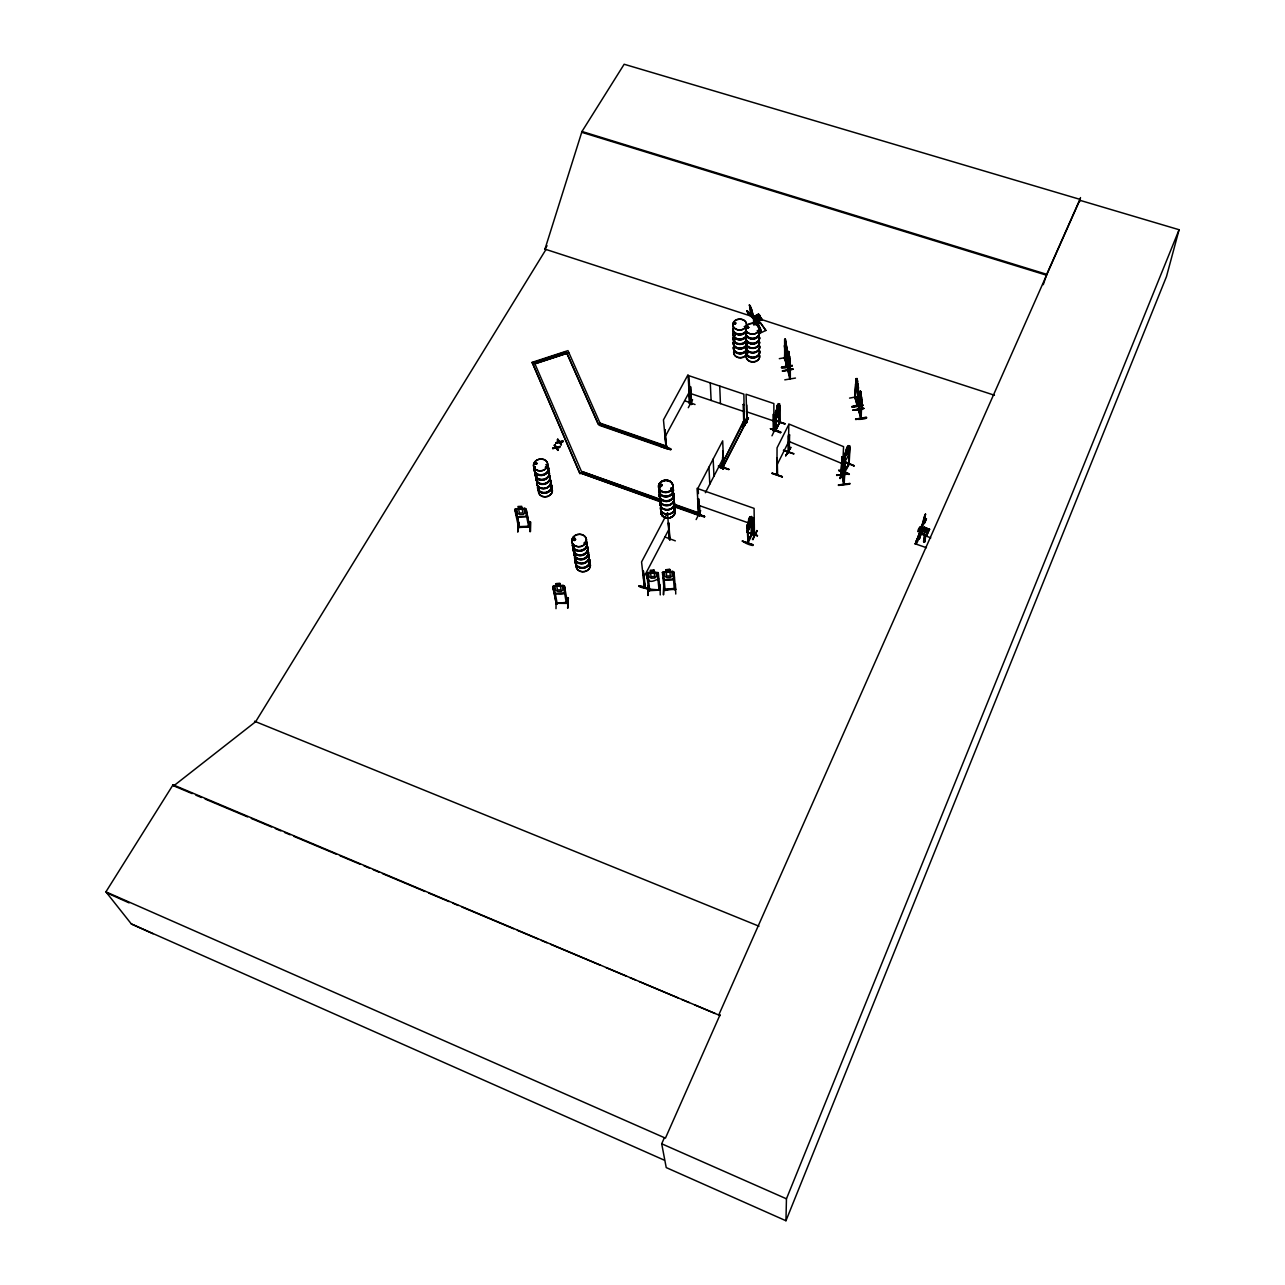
<?xml version="1.0" encoding="UTF-8"?>
<svg xmlns="http://www.w3.org/2000/svg" width="1285" height="1285" viewBox="0 0 1285 1285"><rect width="100%" height="100%" fill="white"/><g stroke="black" fill="none" stroke-linecap="round" stroke-linejoin="round"><path stroke-width="1.5" d="M775.819 412.63L775.738 430.78L779.963 421.882L775.321 430.587L775.562 412.051L776.943 408.55M773.923 430.78L773.859 403.554L746.087 394.222L746.938 422.669L746.778 405.064M775.995 427.295L771.98 435.808M776.815 417.063L776.943 406.397M777.072 406.253L777.891 404.582M777.425 475.209L777.216 457.878L777.441 475.273L776.895 474.502M566.299 602.938L563.617 587.277L564.693 587.229L563.617 587.277M567.568 602.36L556.293 603.324M568.307 598.007L567.649 608.158L568.339 598.039M567.745 608.094L567.841 598.023M751.339 308.914L749.251 304.818L753.717 319.098L749.203 314.616L753.99 318.985M778.084 414.477C775.867 402.976 778.308 405 778.164 403.586M779.096 423.199L779.593 405.096L779.963 422.492L779.079 422.99M779.304 358.676L789.809 356.764M563.039 585.398L554.028 585.687M565.352 591.293L564.42 593.204M780.686 432.435L770.406 428.724L780.461 432.9L780.686 432.081L770.422 428.676L780.686 432.097M792.186 365.39C784.846 370.369 772.237 366.996 792.202 365.823M782.517 371.253L793.15 369.036L782.404 370.771M556.003 608.672L556.084 598.569M560.405 585.414L562.348 586.056L563.007 589.703L561.368 591.341L557.77 591.502L555.554 590.024L554.863 586.378L556.662 585.639L556.148 583.615L560.035 583.438L560.276 585.591M566.299 602.585L557.256 602.986C557.963 605.106 555.361 600.93 556.276 603.886L552.919 586.458L554.092 585.864M560.035 583.551L556.148 583.727M782.34 476.719L771.948 473.105L782.356 476.655M785.296 339.272L784.685 359.125L784.621 339.272L786.854 347.705L785.408 340.107M784.782 379.846L795.463 378.063M785.135 345.215L784.525 358.965M785.392 341.457L785.392 339.079L785.376 341.296M556.276 603.838L553.144 587.743L554.204 587.695L557.208 603.741M554.204 587.695L553.144 588.096M757.234 330.663L758.15 330.422L757.411 331.177M757.813 330.807L757.861 331.273M774.678 420.468L784.894 423.632M785.81 455.822L790.773 447.565L785.745 455.452M786.838 347.641L786.677 366.691L784.974 357.648M787.191 348.894L786.613 348.171L787.046 366.627L784.91 357.648M788.347 361.374L787.898 371.317L787.85 352.829L788.637 353.584M788.669 353.76L788.669 351.383L789.199 361.246L788.54 354.515M788.572 452.77L788.428 435.583L788.637 452.786L788.396 450.939L789.488 451.999L788.267 451.951L789.215 452.24L789.6 434.94L788.508 434.844L789.6 434.94M788.123 357.182L789.183 362.98L788.685 352.411M789.873 358.29L788.54 351.415M744.352 326.663L745.509 326.792M746.713 327.643L747.485 326.759M747.115 327.595L747.163 327.097M748.416 327.595L748.015 326.824L748.818 327.402M748.288 327.852L747.854 328.028M789.665 377.356L789.922 378.93L789.761 358.29M790.259 360.442L790.339 378.834L789.584 378.095M793.134 369.277L782.485 371.076M530.48 521.903L530.352 531.54L530.512 521.935M734.233 323.049L734.137 322.84M734.859 323.708L735.502 322.808L734.458 323.033M783.464 450.376L793.809 453.637M525.34 510.306L526.384 510.257L525.34 510.306L528.777 527.075L529.677 527.027L526.384 510.257M526.416 516.538L517.614 516.827L515.895 514.883L517.614 516.939L526.416 516.538L527.171 514.369L526.304 516.474M528.649 526.432L529.661 525.967L528.777 526.545M530.352 531.54L529.805 521.63M530.03 521.919L529.725 531.572M733.992 323.177L735.341 323.997M518.498 526.464L519.606 527.043M525.951 509.069L524.714 508.25L514.739 509.535L515.928 508.748M516.168 511.061L515.14 510.771L516.168 511.061L519.606 527.476L516.168 510.723M518.465 522.385L517.743 532.102L518.465 522.128M518.369 508.635L516.763 509.358L517.566 513.149L519.783 514.691L523.284 514.53L524.826 512.827L524.055 509.037L522.031 508.442M519.574 527.428L518.578 526.4M664.104 1138.333L661.695 1143.779L666.224 1167.583L785.954 1220.75L786.452 1198.809L1179.084 229.726L1079.753 200.267L718.749 1015.005L720.13 1015.6L173.057 784.798L105.916 891.854L131.343 923.947L153.027 933.761M670.641 488.428L671.846 488.702L670.899 488.091M659.751 484.959L660.249 484.236L660.41 485.714M660.49 486.646A7.308 6.104 -4.9 0 1 661.871 485.521L661.293 484.172M919.177 538.56L922.244 527.059L921.233 530.785M920.992 533.982L919.225 538.688L921.634 529.227M747.179 310.858L747.838 314.006L749.476 314.504M838.719 470.455C856.613 478.92 848.582 471.37 838.687 470.551M838.43 484.943C862.894 481.634 841.755 485.007 838.462 485.023M844.55 470.021L839.747 478.084M843.667 484.124L841.771 474.342L843.008 457.139L842.077 456.753L840.904 473.94L841.113 472.992L842.237 473.458M928.316 530.962L928.011 531.781L928.3 530.882M840.936 473.33L842.093 473.972L841.177 473.635L842.077 456.753M843.554 459.018L843.008 458.231L842.269 476.028L843.699 457.235L844.406 460.303L843.827 457.219M844.1 463.098L843.892 467.001L843.345 464.126M843.056 462.6L843.795 468.672L844.149 460.126M849.16 463.548L843.811 472.045L844.438 470.583M844.422 462.648L844.743 453.894L849.77 445.702L848.582 464.865C851.088 460.673 843.426 475.787 844.406 471.193M844.213 482.807L844.213 484.268L845.289 454.392L844.084 483.353M843.827 484.3L844.165 462.423M845.498 452.256L846.59 448.256C850.349 441.076 843.731 454.167 845.402 456.384L848.55 451.067L848.293 445.574M846.542 450.441L846.847 448.144M849.562 398.109L860.259 396.117M847.827 446.489L846.815 448.851M844.229 484.124L842.607 475.129M836.68 475.482L847.843 473.94M848.582 464.865L849.144 445.879M850.076 447.084L849.096 464.078M853.095 410.252L863.841 408.646M842.028 474.502L842.301 475.418L842.494 474.342M842.703 475.241L843.763 483.658M856.228 378.834L854.67 397.418C856.131 394.527 857.529 408.678 857.513 404.454M855.007 398.189L855.938 378.706M855.376 398.125L855.81 379.846L856.774 380.697M857.705 381.372L856.918 378.513L856.677 380.874L856.228 380.167M856.934 378.673L856.806 380.858L855.794 378.609M584.161 543.137L584.803 542.254L585.061 543.234M857.432 381.276L856.886 380.264M856.918 378.513L858.396 387.251M855.601 419.103C865.913 420.548 874.185 414.862 855.617 419.199M854.766 396.599L857.223 405.964L856.918 404.566M857.223 405.964L858.364 387.171M858.428 387.62L857.561 405.803L854.718 396.792M845.578 462.471L854.075 465.604M859.055 397.097L859.52 391.202L858.573 410.718L858.235 409.947L858.332 409.112L860.805 418.557L861.994 399.876L861.207 396.23M858.765 409.064L858.942 410.654L859.183 402.044M859.665 398.993L859.793 392.407M859.585 396.824C862.444 416.774 861.03 383.107 860.308 393.531L859.842 392.792M860.548 391.17L861.641 398.205M573.56 539.09L574.122 539.604M574.941 539.09C576.049 537.05 574.475 541.901 573.19 539.041M575.294 538.817L574.829 539.652M861.239 396.262L861.062 393.949M860.709 418.524L862.026 399.94M862.299 401.097L861.689 400.358L861.175 418.492L858.814 409.224M862.926 405.466C843.683 409.497 853.079 404.229 862.926 405.482M545.547 466.84L545.836 466.969M546.366 467.579L546.173 466.728M545.418 467.371L546.205 466.969M536.263 464.03L535.797 462.712L536.616 462.841M536.873 463.917L536.728 462.969M535.202 463.644L535.154 464.303M924.686 523.124L926.469 518.642L921.104 529.115M771.932 473.426L782.34 477.008M758.857 318.391L758.841 316.801L760.254 315.965L760.302 317.732L759.114 314.504L757.668 315.146L758.857 318.391L760.816 317.491M920.799 532.408L921.249 528.697M921.554 528.81L920.719 534.415L916.35 544.197L926.437 547.699M929.585 529.018L926.79 535.636L921.313 533.741L924.124 527.139L929.537 529.452L924.124 527.139M922.742 531.396L923.835 527.91L925.505 528.488L924.413 531.974L922.742 531.396L922.919 529.934L924.606 530.512L923.915 542.061L924.943 541.692L925.682 535.797M923.915 542.061L924.895 534.191M924.943 541.692L925.216 534.897M928.236 529.436L927.16 532.922L928.236 529.436L926.565 528.858L925.666 530.882L925.489 532.343L927.77 533.13M926.565 528.858L926.389 530.32L928.669 531.107M926.79 535.636L921.361 533.323M649.841 589.413C633.65 581.575 633.826 588.835 658.836 589.799M660.586 446.329C670.497 446.489 678.095 453.38 660.586 446.329L670.738 449.75M747.067 525.34L747.693 531.829L751.115 524.842L751.548 516.506L751.436 534.721M747.725 531.685L751.532 521.919M779.626 409.529L775.979 419.022L775.562 417.753M695.94 513.534L704.678 516.57L694.221 512.635L704.646 516.554L694.012 513.422L704.437 517.02M920.895 529.677L915.225 544.005L920.895 529.677L915.466 544.021L916.864 539.154M742.377 541.21L752.978 544.631M1043.275 284.676L1046.713 274.315L1079.93 199.352L624.157 64.25L581.976 131.488L544.968 249.113L545.916 249.547M1079.753 200.267L1079.93 199.352M1079.705 201.488L1080.492 197.569M848.662 454.231C850.927 446.28 847.04 461.058 844.871 460.673M751.42 534.126L747.517 542.382L751.436 534.528M751.484 534.271L751.934 533.355M775.321 430.587L775.851 429.736M748.095 542.945L747.613 525.774L747.934 542.993L752.351 534.207L751.596 517.694L751.452 534.946M776.172 429.415L775.835 430.684L776.895 408.566M747.501 542.736L751.886 533.452M748.015 541.965L747.806 523.846L749.91 516.666L750.022 518.915L751.548 516.506L747.019 525.404L748.031 542.334M921.409 529.211L921.747 527.766M723.471 468.913L723.423 467.387L723.519 468.929M723.824 468.334L722.684 440.851L698.06 487.995L698.414 493.585M790.05 365.791L789.665 367.108L787.817 357.423M699.297 514.016L699.795 514.659M699.313 514.562C698.815 518.947 701.546 509.631 699.281 514.482M669.854 538.367L669.34 539.363L667.558 512.651L641.568 561.947L644.411 587.518M669.854 539.427L669.919 538.945M689.306 403.088L689.772 403.811L689.708 402.848M644.877 586.153L644.781 587.309M644.46 587.534L645.359 586.892L644.781 587.887L643.11 570.958L643.046 571.937M666.08 446.072L666.176 446.987L666.176 445.975M1179.084 229.726L1166.475 276.596L785.954 1220.75M919.514 528.376C920.221 528.794 926.051 519.333 925.232 514.257C922.951 519.927 923.738 519.525 925.682 514.225M747.131 525.453L749.91 519.558L749.99 523.348L748.625 526.143L748.545 522.352M920.044 527.075C917.779 529.083 916.703 533.628 920.815 529.998L923.706 518.995M925.457 514.161L921.329 528.36L919.819 528.472M861.046 417.063L860.629 418.396M856.966 405.08L857.689 405.064M844.743 470.936L848.614 463.949M844.373 471.756L844.084 472.864L844.502 471.74M788.347 371.14L788.09 370.321M784.428 358.37L787.062 366.498M723.005 468.864L723.808 468.109M918.887 530.207L920.51 529.886L921.136 528.055M746.858 327.145L747.356 328.301M748.753 327.546L747.372 328.173M735.582 323.547L735.373 323.772M661.887 484.895L660.426 485.585M660.426 485.312L659.88 485.104M857.497 394.222L855.553 384.408M757.042 324.848L754.279 319.885C757.845 322.326 763.9 336.606 754.536 319.194M754.809 319.082L758.214 326.39M585.301 542.591L584.273 543.234L584.98 542.688M861.641 405.723C859.761 410.798 858.701 390.094 859.151 400.053M573.961 538.174L573.945 539.555L574.973 538.543M536.873 463.612L535.411 464.287M919.193 530.32L918.229 531.861L919.835 527.123M720.066 1014.748L665.437 1138.141L105.916 891.854M924.606 530.512L925.505 528.488M921.313 533.741L924.06 527.557M838.896 470.149L849.096 474.31M793.793 453.99L783.561 450.232M788.428 452.224L788.797 423.986L843.57 446.666L842.173 475.98M698.831 515.044L697.032 488.364L754.086 508.378L754.423 535.267L753.315 534.881L753.717 533.901M753.508 534.946L753.283 518.192L754.263 518.53L754.215 535.235M752.416 539.266L757.331 530.737M752.93 539.748L756.817 530.512M757.411 535.845L746.842 532.183L757.443 535.476M751.805 534.48L752.335 533.532M748.545 519.702L750.022 516.698M748.753 520.152L749.621 517.678M747.613 525.774L747.581 526.721M751.966 517.823L751.195 518.514M753.476 534.994L753.283 518.192M779.079 403.972L779.449 423.311L779.658 403.779L775.514 412.116M778.228 405.948L779.096 403.859M776.831 409.224L778.116 406.638M776.815 413.224L778.1 410.638M775.899 418.846L779.192 412.501M657.663 579.937C661.775 575.889 651.8 584.065 648.748 580.402L647.222 578.395L648.829 580.21M784.862 424.018L774.646 420.243L784.926 423.857M779.561 421.641L779.593 422.54M775.803 429.206L779.561 422.267M777.007 464.945L788.54 441.928M773.345 431.214L773.393 414.059L773.715 431.68M788.733 424.628L777.056 447.822L776.895 475.113M718.492 465.925L729.029 469.33L718.46 465.957M743.308 421.592L720.259 467.692L722.25 468.399L745.669 423.167L743.678 421.962L720.259 467.692M743.18 404.534L744.111 404.855L743.18 404.534L743.726 421.721M746.697 417.753L742.457 426.395L747.211 418.267M742.955 426.652L747.211 418.235M696.133 519.574L700.678 510.675M673.292 579.326L674.4 577.383M675.332 540.856L664.923 537.001M698.542 515.446L697.659 498.596L698.622 498.933L699.57 515.767L698.735 515.076M699.409 515.751L698.622 498.933M723.375 468.977L722.732 451.196M669.87 539.041L669.919 539.347M669.806 539.989L668.441 522.754L669.34 539.138M748.432 417.978L744.111 426.379L748.4 418.01M644.395 586.972L645.295 586.329L644.893 587.775L643.11 570.958M669.967 539.925L668.81 522.883M673.549 506.483L698.028 515.157L698.895 512.924L674.4 504.266M722.25 468.399L745.653 422.637M698.028 515.157L698.928 513.438L674.448 504.78M705.337 492.717L723.359 458.006M643.383 578.073L669.003 529.195M695.04 404.518L684.969 400.824M666.192 446.682L664.763 429.656L666.08 447.646L663.462 419.874L688.021 374.754L689.402 396.68M690.398 387.074L689.627 386.48L690.543 386.785L691.314 404.47L691.699 403.715M666.224 447.501L665.116 429.784M689.354 403.699L688.696 385.516L689.868 398.655M689.804 403.731L689.049 385.645M664.763 429.656L664.714 430.555M599.372 425.303L600.223 423.167L599.372 425.303L666.224 448.497L667.076 446.313L600.223 423.167L598.28 424.355L566.685 352.813L598.216 423.825M666.224 448.497L667.076 446.313M664.907 437.157L689.129 392.391M660.361 501.809L581.173 473.265L582.105 471.595L659.333 498.933M557.931 450.376L556.79 447.565L559.858 446.554L556.437 447.003L554.622 444.658L555.795 447.501L552.662 448.529L556.132 448.063L557.931 450.376L556.084 447.71L552.662 448.529M556.437 447.003L556.855 447.919L559.521 447.582L559.858 446.554M559.28 442.586C551.265 444.241 560.726 439.92 561.063 444.883L559.939 442.088L562.991 441.076L559.585 441.526L557.77 439.197L557.465 440.177L557.77 439.197M559.939 442.088L562.653 442.104L562.991 441.076M920.863 534.367L919.626 538.752M552.614 448.176L555.795 447.501M555.762 442.699L558.863 441.671L555.811 443.052M554.317 445.654L554.622 444.658M561.063 444.883L561.368 443.887M839.683 478.405L844.582 469.667M840.229 478.598L844.647 470.005M675.589 589.542L674.496 588.514M854.011 465.989L844.149 461.299M848.807 463.194L848.823 464.126M848.116 447.855L849.176 445.766M845.289 454.392L844.839 455.147L845.642 454.537M785.713 455.725L790.757 447.212M788.331 451.308L789.311 451.26M753.99 317.074L544.968 249.113L547.057 245.724M757.443 535.716L746.842 532.183M648.299 585.382L647.977 595.485L648.411 585.43M663.767 584.771L663.478 594.891L663.783 584.755M744.4 326.422L745.445 326.31M728.82 469.667L718.54 466.134M761.298 331.771L759.949 330.47M920.831 533.885L930.774 537.901M723.375 467.467L723.31 468.639M854.059 465.845L845.61 462.118M674.127 573.303L673.067 573.704L674.127 573.303L675.492 589.494C667.027 589.028 662.964 592.224 665.068 588.996C664.441 591.357 673.292 587.068 674.4 589.06M658.771 589.237L660.137 590.088L658.225 572.596L646.644 573.11L648.764 590.698L660.008 590.104L658.803 589.751M529.645 526.978L518.498 527.476M518.465 527.107L529.645 526.561M519.445 526.834L518.578 526.882M778.116 405.915L778.806 405.241L778.1 412.34L776.14 414.621M756.528 315.387L758.584 317.106L758.6 319.692M786.308 350.355L784.862 344.926M535.042 463.002L536.102 462.648M173.057 784.798L173.716 785.842L255.667 721.688L545.98 249.451L544.968 249.113M751.179 309.219C748.994 298.152 748.85 314.616 753.331 317.668L751.532 309.043M787.657 369.727L789.761 378.786M744.176 421.801L743.613 421.753M554.092 585.751L552.791 586.554L553.803 591.791L555.57 593.606C575.391 590.971 556.871 597.525 553.931 591.662M662.482 572.628L663.702 571.905L662.353 572.5M747.003 310.761L753.331 317.668M661.47 485.457L660.57 485.168M546.318 467.467L545.466 467.274M535.074 463.435L536.279 463.869M734.345 322.68L735.968 323.017M735.566 323.884L734.683 323.659M759.146 333.586L765.892 330.422L760.206 322.471L755.146 324.848M758.439 314.166L753.733 316.752L758.439 314.166L762.037 319.66L757.331 321.796L755.532 319.274M755.307 316.222L756.753 315.564L757.925 317.202L757.941 318.792L756.512 319.451L755.307 316.222L756.512 319.451M755.339 317.813L756.769 317.154C754.745 312.512 763.049 321.298 754.6 319.515L751.452 309.107M756.496 317.861L757.925 317.202M757.636 318.407L758.857 319.563M754.504 324.527L754.263 319.242M762.037 319.194L757.331 321.33L753.733 316.287M747.179 310.681L749.187 313.058M754.327 535.202L753.412 534.849M691.346 404.422L691.571 403.458M650.563 572.291L648.7 573.046L649.102 576.724L651.19 578.218L654.788 578.057L656.555 576.387L656.169 572.708L654.177 572.13L653.969 570.154M841.884 474.326L841.016 473.924M753.877 317.861L756.913 316.736M925.698 530.962L924.67 531.331L926.18 531.861M923.433 541.162L924.461 540.792M667.124 446.843L600.288 423.697L567.97 350.628L532.151 362.354L579.953 473.763L581.928 472.543L534.223 362.242M532.247 362.884L566.171 351.785M566.862 353.327L534.897 363.8L568.741 352.716M567.552 602.842L564.404 585.944L562.991 585.366M648.684 589.574L648.556 590.65L649.776 590.602L649.503 589.542L648.764 590.65M664.008 589.012L675.605 589.14M665.052 590.008L663.654 573.752L662.61 574.154L663.654 573.752M573.881 538.11L574.748 538.11M584.595 542.543L584.739 543.346M747.372 326.743L748.416 326.856M747.517 327.049L748.416 327.466M861.255 394.11L860.42 391.186M863.729 408.293L852.951 410.156L863.729 408.293M866.411 417.609L855.617 419.488L866.427 417.288M787.914 360.475L787.85 357.503M790.018 360.057L787.753 351.576L787.817 371.269M781.569 367.253L792.202 365.47M781.569 367.59L792.186 365.711M856.099 378.738L858.139 385.452M784.862 339.385L785.858 342.533M784.974 340.509L784.798 341.344M784.669 348.235C783.721 338.324 786.034 358.788 786.693 353.616M567.424 603.388L556.052 603.308M557.835 439.55L559.634 441.879L563.055 441.43M559.923 446.907L556.501 447.357L554.686 445.012M844.1 460.817L843.185 457.251L844.663 464.399M842.719 465.668L842.783 462.632L844.213 472.864M844.839 466.23L844.55 464.415M847.859 473.972L836.599 475.113L847.827 474.181M849.706 484.14L838.527 485.441M666.096 447.035L665.726 447.533M519.638 526.625L528.456 526.24M654.29 572.066L654.097 570.074L650.21 570.251L650.563 572.403L647.929 572.451M669.838 569.464L665.967 569.753L669.838 569.464L670.015 571.456M654.177 572.243L658.241 572.708M663.654 571.841L672.649 571.343L673.95 572.098L674.272 577.383M647.961 574.363L646.901 574.764L647.961 574.363L649.696 590.554L649.712 589.574M657.358 573.961L658.418 573.913L657.374 574.315L659.093 590.249M664.361 579.792C684.616 577.286 665.245 583.229 662.851 577.897M648.636 590.249L660.121 589.751M660.249 594.939L659.976 584.595M567.44 602.376L566.54 603.372M747.613 328.366L748.352 326.936M692.583 399.715L688.294 407.698M673.051 573.351L674.272 588.98M518.61 527.46L514.739 509.422M674.48 589.59L674.272 588.626L674.561 589.59M664.152 590.04L662.482 572.516M659.077 590.201L658.9 589.237M556.983 602.777L557.337 603.725M675.749 594.023L675.428 583.984M747.886 527.637L750.713 521.871L749.91 516.666M747.677 328.044L746.842 327.755M757.524 317.7L758.535 317.909M669.887 571.52L671.878 572.098L672.216 575.792L670.417 577.447L666.835 577.608L664.763 576.114L664.409 572.435L666.289 571.68L665.967 569.64M581.976 131.488L1046.713 274.315M582.089 132.403L1046.552 275.199M759.724 318.937L994.445 395.234M690.607 403.57L691.732 404.165L690.543 386.785M744.481 422.042L743.372 421.528M691.475 404.406L690.463 404.132L688.953 375.718L743.87 394.158L744.352 422.379L743.421 422.074M746.457 411.73L773.859 420.998M690.061 393.338L744.256 411.666M743.694 422.492L745.669 423.167M662.466 446.425L670.979 449.316M923.642 529.372L925.312 529.95M925.666 530.882L927.336 531.46M599.308 424.773L666.192 447.967M720.242 467.178L722.234 467.868M697.498 498.917L698.462 499.239M753.139 518.514L754.102 518.835M748.48 521.694L748.737 519.461M742.377 541.162C763.675 547.763 747.709 546.029 742.409 540.84M698.06 505.134L754.359 524.987M659.382 499.447L582.105 471.595M581.173 473.265L660.313 501.295M673.501 505.969L697.996 514.659M639.271 585.896L649.889 589.719M254.542 721.238L758.985 926.212M841.916 457.058L842.848 457.428M755.05 320.399L753.765 316.608L753.636 317.973M788.604 441.301L842.655 463.821M173.716 785.842L192.188 793.616M195.882 795.174L201.424 797.503M205.118 799.045L247.619 816.923M251.314 818.465L271.633 827.01M275.327 828.568L280.869 830.897M284.563 832.455L290.105 834.784M293.799 836.342L336.301 854.204M339.995 855.762L360.314 864.307M364.008 865.865L369.55 868.194M373.244 869.736L378.786 872.081M382.48 873.623L424.982 891.501M428.676 893.043L448.995 901.588M452.689 903.146L458.231 905.475M461.941 907.033L513.663 928.782M517.357 930.34L537.692 938.885M541.387 940.443L546.928 942.772M550.623 944.314L600.497 965.292M606.038 967.621L626.373 976.166M630.068 977.724L635.609 980.053M639.304 981.611L678.095 997.915M681.789 999.473L689.194 1002.589M694.735 1004.918L715.054 1013.463M788.058 369.759L790.355 378.77L788.123 370.465M661.695 1143.779L786.452 1198.809M131.343 923.947L664.393 1160.21M106.671 892.802L129.11 902.889M787.785 351.688L789.135 354.853M754.295 317.877L748.914 313.171M661.422 484.493L661.984 484.718M524.682 508.314L526.063 509.037L529.565 527.043M672.649 571.439L673.822 572.13M748.978 314.921L747.163 311.211M559.987 442.442L561.433 444.241M557.401 439.839L558.927 442.024M556.855 447.919L558.3 449.734M554.269 445.301L555.73 447.148M559.216 442.233L561.015 444.546M759.114 314.504L760.286 316.142M758.439 314.632L762.037 319.66M757.668 315.146L758.841 316.801M760.206 322.551L765.892 330.518M754.44 319.965L753.556 318.728L753.652 324.816M645.263 586.956L643.48 571.086M747.195 530.737L747.806 531.861M786.516 366.53L785.264 339.095M532.151 362.354L579.872 473.233M843.265 458.681L843.603 459.516M860.516 392.937L861.014 394.688M518.514 508.699L517.935 506.483L521.726 506.322L522.031 508.539M556.293 583.679L556.662 585.639M564.276 585.976L565.223 591.277M857.464 383.572L857.063 390.078L855.987 384.215M858.268 409.224L861.175 418.3M646.644 573.11L647.222 578.507M666.096 569.689L666.289 571.793M669.71 569.544L669.903 571.632M759.146 328.269C764.687 339.834 756.656 318.182 761.218 331.418M699.586 505.374L700.116 514.048L699.747 513.117M708.934 467.178L709.802 484.124M710.284 382.882L711.119 400.454M713.159 459.082L713.962 476.092M719.728 386.046L720.435 403.602M722.555 457.412L722.957 468.945M753.845 320.126L753.909 324.687M758.584 321.491L758.632 326.872M758.279 320.511L758.359 327.675M757.556 321.282L757.62 326.663M757.234 318.503L757.299 323.884M759.066 335.979A6.923 5.509 -1.4 0 1 753.492 343.577A6.923 5.509 -1.4 0 1 745.782 337.409M758.921 331.578A6.859 5.445 -1.4 0 1 753.428 339.079A6.859 5.445 -1.4 0 1 745.798 332.992M758.969 335.722A6.827 5.429 -1.4 0 1 753.476 343.207A6.827 5.429 -1.4 0 1 745.878 337.12M758.985 336.541A6.827 5.429 -1.4 0 1 753.492 344.043A6.827 5.429 -1.4 0 1 745.894 337.955M759.017 340.413A6.794 5.413 -1.4 0 1 753.54 347.882A6.794 5.413 -1.4 0 1 745.991 341.81M759.066 336.236A6.923 5.509 -1.4 0 1 753.508 343.834A6.923 5.509 -1.4 0 1 745.798 337.65M759.017 331A6.955 5.526 -1.4 0 1 752.512 338.662A6.955 5.526 -1.4 0 1 746.167 331.032A6.939 5.509 -1.9 0 1 737.927 334.293A6.939 5.509 -1.9 0 1 732.932 328.253M758.921 330.743A6.859 5.445 -1.4 0 1 753.412 338.244A6.859 5.445 -1.4 0 1 745.782 332.156M759.017 331.257A6.955 5.526 -1.4 0 1 753.428 338.871A6.955 5.526 -1.4 0 1 745.702 332.687M759.033 340.734A6.827 5.429 -1.4 0 1 753.556 348.219A6.827 5.429 -1.4 0 1 745.959 342.131M759.162 354.307A6.73 5.381 -1.4 0 1 756.496 360.924A6.73 5.381 -1.4 0 1 747.934 360.041A6.73 5.381 -1.4 0 1 747.629 353.118M759.066 344.83A6.794 5.413 -1.4 0 1 756.383 351.496A6.794 5.413 -1.4 0 1 747.741 350.612A6.794 5.413 -1.4 0 1 747.436 343.641M759.21 349.97A6.859 5.477 -1.4 0 1 756.512 356.7A6.859 5.477 -1.4 0 1 747.774 355.8A6.859 5.477 -1.4 0 1 747.452 348.765M759.13 349.713A6.762 5.413 -1.4 0 1 756.447 356.363A6.762 5.413 -1.4 0 1 747.838 355.479A6.762 5.413 -1.4 0 1 747.533 348.524M759.162 345.344A6.875 5.493 -1.4 0 1 756.447 352.09A6.875 5.493 -1.4 0 1 747.677 351.19A6.875 5.493 -1.4 0 1 747.372 344.139M759.162 345.087A6.875 5.493 -1.4 0 1 756.447 351.833A6.875 5.493 -1.4 0 1 747.677 350.933A6.875 5.493 -1.4 0 1 747.372 343.882M759.13 350.532A6.762 5.413 -1.4 0 1 752.817 358.033A6.762 5.413 -1.4 0 1 746.649 350.564M759.21 350.211A6.859 5.477 -1.4 0 1 752.817 357.824A6.859 5.477 -1.4 0 1 746.553 350.243A6.843 5.461 -1.8 0 1 737.574 353.246A6.843 5.461 -1.8 0 1 733.976 346.099M759.194 354.58A6.746 5.413 -1.4 0 1 756.512 361.23A6.746 5.413 -1.4 0 1 747.918 360.33A6.746 5.413 -1.4 0 1 747.613 353.391M759.033 340.894A6.827 5.429 -1.4 0 1 753.556 348.38A6.827 5.429 -1.4 0 1 745.975 342.292M746.264 340.38A6.778 5.397 -1.8 0 1 736.578 343.031A6.778 5.397 -1.8 0 1 734.699 335.064M746.28 336.011A6.907 5.493 -1.9 0 1 737.204 339.031A6.907 5.493 -1.9 0 1 733.574 331.851M746.103 331.562A6.843 5.429 -1.9 0 1 737.976 334.759A6.843 5.429 -1.9 0 1 733.044 328.815M746.183 335.706A6.827 5.413 -1.9 0 1 737.237 338.662A6.827 5.413 -1.9 0 1 733.655 331.594M745.3 337.762A6.811 5.413 -1.9 0 1 738.088 339.722A6.811 5.413 -1.9 0 1 733.173 335.192M745.364 337.521A6.907 5.493 -1.9 0 1 737.204 339.272A6.907 5.493 -1.9 0 1 733.092 333.49M746.296 340.718A6.811 5.413 -1.8 0 1 736.562 343.368A6.811 5.413 -1.8 0 1 734.683 335.369M746.087 330.727A6.843 5.429 -1.9 0 1 737.943 333.923A6.843 5.429 -1.9 0 1 733.028 327.98M745.268 332.542A6.939 5.509 -1.9 0 1 737.076 334.309A6.939 5.509 -1.9 0 1 732.948 328.51M746.842 343.448A6.778 5.397 -1.8 0 1 737.478 347.769A6.778 5.397 -1.8 0 1 734.811 339.497M747.035 348.62A6.843 5.461 -1.8 0 1 738.425 353.214A6.843 5.461 -1.8 0 1 733.976 345.858M746.473 345.376A6.875 5.477 -1.8 0 1 736.658 348.058A6.875 5.477 -1.8 0 1 734.763 339.979M746.938 343.738A6.875 5.477 -1.8 0 1 737.445 348.123A6.875 5.477 -1.8 0 1 734.747 339.738M746.312 340.878A6.811 5.413 -1.8 0 1 736.578 343.529A6.811 5.413 -1.8 0 1 734.699 335.546M746.392 345.633A6.778 5.397 -1.8 0 1 737.494 348.588A6.778 5.397 -1.8 0 1 733.928 341.537M746.938 348.331A6.746 5.397 -1.8 0 1 738.441 352.861A6.746 5.397 -1.8 0 1 734.056 345.601M746.489 350.5A6.746 5.397 -1.8 0 1 737.622 353.455A6.746 5.397 -1.8 0 1 734.072 346.404M747.019 352.925A6.714 5.365 -1.8 0 1 738.554 357.439A6.714 5.365 -1.8 0 1 734.201 350.195M747.051 353.198A6.746 5.397 -1.8 0 1 738.554 357.728A6.746 5.397 -1.8 0 1 734.185 350.468M745.38 342.34A6.762 5.381 -1.8 0 1 735.871 343.368A6.762 5.381 -1.8 0 1 734.731 335.819M672.826 487.786A7.212 6.023 -4.9 0 1 665.871 496.138A7.212 6.023 -4.9 0 1 659.542 487.786M660.538 486.421A7.212 6.023 -4.9 0 1 661.904 485.312M672.971 488.268A7.308 6.104 -4.9 0 1 665.919 496.733A7.308 6.104 -4.9 0 1 659.494 488.268M660.506 486.887A7.308 6.104 -4.9 0 1 661.887 485.762M672.938 488.027A7.308 6.104 -4.9 0 1 665.903 496.492A7.308 6.104 -4.9 0 1 659.478 488.027M672.424 491.304A7.276 6.088 -4.9 0 1 671.734 499.142A7.276 6.088 -4.9 0 1 662.434 500.154A7.276 6.088 -4.9 0 1 659.912 492.669M672.89 488.573A7.196 6.023 -4.9 0 1 665.935 496.909A7.196 6.023 -4.9 0 1 659.623 488.573M672.312 491.079A7.18 6.007 -4.9 0 1 671.637 498.821A7.18 6.007 -4.9 0 1 662.466 499.817A7.18 6.007 -4.9 0 1 659.976 492.428M672.376 491.85A7.18 6.007 -4.9 0 1 671.702 499.592A7.18 6.007 -4.9 0 1 662.53 500.588A7.18 6.007 -4.9 0 1 660.04 493.199M672.697 495.56A7.164 6.007 -4.9 0 1 668.521 505.037A7.164 6.007 -4.9 0 1 659.831 498.419M672.44 491.545A7.276 6.088 -4.9 0 1 671.75 499.383A7.276 6.088 -4.9 0 1 662.45 500.395A7.276 6.088 -4.9 0 1 659.928 492.91M672.714 495.753A7.164 6.007 -4.9 0 1 668.537 505.23A7.164 6.007 -4.9 0 1 659.847 498.612M674.015 501.182A7.228 6.072 -4.9 0 1 667.043 509.583A7.228 6.072 -4.9 0 1 660.683 501.166M674.384 505.728A7.196 6.056 -4.9 0 1 667.429 514.112A7.196 6.056 -4.9 0 1 661.1 505.712M673.95 501.712A7.132 5.975 -4.9 0 1 667.092 510A7.132 5.975 -4.9 0 1 660.827 501.696M674.32 506.258A7.1 5.975 -4.9 0 1 667.477 514.53A7.1 5.975 -4.9 0 1 661.245 506.242M673.758 508.523A7.084 5.975 -4.9 0 1 669.63 517.935A7.084 5.975 -4.9 0 1 661.036 511.526M661.02 511.366A7.084 5.975 -4.9 0 0 669.63 517.935A7.084 5.975 -4.9 0 0 673.774 508.683A7.051 5.927 -4.9 0 1 669.63 518.064A7.051 5.927 -4.9 0 1 661.084 511.526M674.4 505.953A7.196 6.056 -4.9 0 1 667.461 514.337A7.196 6.056 -4.9 0 1 661.116 505.953M674.031 501.407A7.228 6.072 -4.9 0 1 667.06 509.824A7.228 6.072 -4.9 0 1 660.699 501.407M674.031 499.014A7.132 5.975 -4.9 0 1 667.654 505.744A7.132 5.975 -4.9 0 1 659.847 500.572M672.714 496.155A7.132 5.975 -4.9 0 1 673.597 497.504M673.709 508.442A7.051 5.927 -4.9 0 1 669.613 517.807A7.051 5.927 -4.9 0 1 661.052 511.269M585.767 540.439A7.324 6.2 -9.1 0 1 581.254 550.253A7.324 6.2 -9.1 0 1 572.58 543.394M574.218 540.423A7.324 6.2 -9.1 0 1 575.632 539.266M585.896 540.648A7.437 6.28 -9.1 0 1 581.318 550.59A7.437 6.28 -9.1 0 1 572.516 543.635M574.186 540.632A7.437 6.28 -9.1 0 1 575.616 539.475M586.602 545.161A7.405 6.264 -9.1 0 1 585.687 553.257A7.405 6.264 -9.1 0 1 576.226 554.301A7.405 6.264 -9.1 0 1 573.881 546.559M586.763 542.607A7.324 6.2 -9.1 0 1 581.382 551.008A7.324 6.2 -9.1 0 1 572.596 545.772M586.49 544.952A7.308 6.184 -9.1 0 1 585.574 552.936A7.308 6.184 -9.1 0 1 576.242 553.963A7.308 6.184 -9.1 0 1 573.929 546.334M586.602 545.707A7.292 6.184 -9.1 0 1 582.105 555.489A7.292 6.184 -9.1 0 1 573.463 548.647M588 550.606A7.26 6.152 -9.2 0 1 581.736 559.12A7.292 6.184 -9.2 0 1 574.058 552.245A7.26 6.152 -9.2 0 0 581.736 559.12A7.292 6.184 -9.2 0 0 588.048 550.703M586.651 545.386A7.405 6.264 -9.1 0 1 585.735 553.498A7.405 6.264 -9.1 0 1 576.274 554.526A7.405 6.264 -9.1 0 1 573.929 546.8M585.944 540.889A7.421 6.28 -9.1 0 1 582.282 550.558A7.421 6.28 -9.1 0 1 572.451 545.531M587.791 553.225A7.244 6.152 -9.2 0 1 586.892 561.176A7.244 6.152 -9.2 0 1 577.624 562.204A7.244 6.152 -9.2 0 1 575.327 554.59M589.478 559.264A7.324 6.232 -9.2 0 1 582.201 567.906A7.324 6.232 -9.2 0 1 576.017 559.232M587.904 553.963A7.244 6.152 -9.2 0 1 583.438 563.713A7.244 6.152 -9.2 0 1 574.861 556.887M589.333 559.039A7.228 6.152 -9.2 0 1 582.169 567.568A7.228 6.152 -9.2 0 1 576.065 559.007M589.462 559.778A7.212 6.136 -9.2 0 1 582.282 568.307A7.212 6.136 -9.2 0 1 576.194 559.746M589.124 561.818A7.18 6.12 -9.2 0 1 584.707 571.488A7.18 6.12 -9.2 0 1 576.194 564.725A7.212 6.136 -9.2 0 0 584.723 571.616A7.212 6.136 -9.2 0 0 589.173 561.898M589.51 559.489A7.324 6.232 -9.2 0 1 582.234 568.147A7.324 6.232 -9.2 0 1 576.049 559.457M587.92 553.433A7.357 6.248 -9.2 0 1 587.004 561.497A7.357 6.248 -9.2 0 1 577.608 562.525A7.357 6.248 -9.2 0 1 575.278 554.815M588.096 551.024A7.292 6.184 -9.2 0 1 580.852 559.617A7.292 6.184 -9.2 0 1 574.7 551.008M588.08 551.281A7.228 6.136 -9.2 0 1 580.9 559.81A7.228 6.136 -9.2 0 1 574.797 551.265M547.249 465.202A7.148 5.895 -9.7 0 1 546.253 472.832A7.148 5.895 -9.7 0 1 537.114 473.828A7.148 5.895 -9.7 0 1 534.946 466.551M548.213 470.117A7.228 5.959 -9.8 0 1 543.651 479.562A7.228 5.959 -9.8 0 1 535.186 472.976M546.157 464.897A7.148 5.895 -9.7 0 1 547.217 472.8A7.148 5.895 -9.7 0 1 537.773 474.872A7.148 5.895 -9.7 0 1 535.09 467.338M548.085 469.892A7.132 5.879 -9.7 0 1 543.571 479.225A7.132 5.879 -9.7 0 1 535.235 472.719M548.213 470.679A7.116 5.879 -9.8 0 1 544.615 479.755A7.116 5.879 -9.8 0 1 535.251 475.048M549.675 475.643A7.084 5.863 -9.8 0 1 542.543 483.802A7.084 5.863 -9.8 0 1 536.664 475.643M548.245 470.358A7.228 5.959 -9.8 0 1 543.683 479.803A7.228 5.959 -9.8 0 1 535.235 473.217M546.173 464.56A7.244 5.975 -9.7 0 1 547.249 472.575A7.244 5.975 -9.7 0 1 537.676 474.679A7.244 5.975 -9.7 0 1 534.962 467.033M547.378 465.427A7.244 5.975 -9.7 0 1 546.382 473.153A7.244 5.975 -9.7 0 1 537.114 474.165A7.244 5.975 -9.7 0 1 534.913 466.792M549.739 478.679A7.18 5.943 -9.8 0 1 548.759 486.373A7.18 5.943 -9.8 0 1 539.588 487.368A7.18 5.943 -9.8 0 1 537.403 480.028M550.558 483.272A7.148 5.927 -9.8 0 1 546.045 492.669A7.148 5.927 -9.8 0 1 537.676 486.115M549.739 479.241A7.068 5.863 -9.8 0 1 548.775 486.806A7.068 5.863 -9.8 0 1 539.748 487.802A7.18 5.943 -9.8 0 1 537.451 480.269M537.58 480.558A7.068 5.863 -9.8 0 0 539.748 487.802A7.18 5.943 -9.8 0 0 548.807 486.597A7.18 5.943 -9.8 0 0 549.787 478.92M550.43 483.048A7.051 5.847 -9.8 0 1 545.98 492.316A7.051 5.847 -9.8 0 1 537.708 485.858M550.558 483.819A7.051 5.847 -9.8 0 1 547.008 492.83A7.051 5.847 -9.8 0 1 537.74 488.155M550.59 483.497A7.148 5.927 -9.8 0 1 546.093 492.894A7.148 5.927 -9.8 0 1 537.708 486.34M536.696 475.932A7.116 5.879 -9.8 0 0 538.865 483.192A7.116 5.879 -9.8 0 0 547.988 482.341A7.116 5.879 -9.8 0 0 548.952 474.743A7.116 5.879 -9.8 0 1 547.956 482.196A7.116 5.879 -9.8 0 1 538.865 483.192A7.116 5.879 -9.8 0 1 536.728 476.06M550.012 486.373A7.035 5.847 -9.8 0 1 551.233 487.465M548.968 475A7.084 5.847 -9.8 0 1 544.503 484.284A7.084 5.847 -9.8 0 1 536.214 477.811M785.264 342.212L785.938 348.942L785.264 342.212M920.028 530.657L921.586 526.77L920.028 530.657M846.43 451.083L846.221 455.018L847.747 452.449L847.971 448.513L846.43 451.083M856.645 381.613L857.159 388.343L856.645 381.613M860.259 394.254L860.773 401L860.259 394.254M752.865 317.122L754.761 320.736L752.962 316.945M862.797 404.968L852.019 406.863L862.813 405.016M844.984 466.519L844.743 467.419L844.984 466.519M521.051 506.756L518.787 506.868L521.051 506.756M522.176 509.117L518.658 509.278L519.445 513.068L522.947 512.908L522.176 509.117M653.358 570.508L651.11 571.279L653.358 570.508M669.1 569.898L666.835 570.668L669.1 569.898M654.242 572.789L650.628 572.949L651.029 576.644L654.627 576.483L654.242 572.789M669.951 572.178L666.337 572.339L666.69 576.033L670.288 575.873L669.951 572.178M559.328 583.872L557.128 584.627L559.328 583.872M560.405 586.137L556.79 586.297L557.481 589.943L561.079 589.783L560.405 586.137M748.272 333.024A6.891 5.461 -1.4 0 0 759.323 329.345A6.891 5.461 -1.4 0 0 749.91 323.627A6.891 5.461 -1.4 0 0 748.272 333.024A6.891 5.461 -1.4 0 0 759.323 329.522A6.891 5.461 -1.4 0 0 749.91 323.804A6.891 5.461 -1.4 0 0 748.272 333.184M735.454 328.832A6.875 5.445 -1.9 0 0 746.505 325.169A6.875 5.445 -1.9 0 0 737.124 319.467A6.875 5.445 -1.9 0 0 735.454 328.832M735.454 328.992A6.875 5.445 -1.9 0 0 746.505 325.33A6.875 5.445 -1.9 0 0 737.124 319.628A6.875 5.445 -1.9 0 0 735.454 328.992M661.213 490.966A7.212 6.023 -4.9 0 0 672.874 486.967A7.212 6.023 -4.9 0 0 663.205 480.622A7.244 6.039 -4.9 0 0 661.197 491.015A7.244 6.039 -4.9 0 0 672.906 486.983A7.244 6.039 -4.9 0 0 663.188 480.606A7.212 6.023 -4.9 0 0 661.213 490.966M661.245 491.384A7.212 6.023 -4.9 0 0 672.906 487.368A7.212 6.023 -4.9 0 0 663.237 481.024A7.212 6.023 -4.9 0 0 661.245 491.384M661.197 491.143A7.244 6.039 -4.9 0 0 672.906 487.127A7.244 6.039 -4.9 0 0 663.205 480.751A7.244 6.039 -4.9 0 0 661.197 491.143M575.969 546.205A7.373 6.216 -9.1 0 0 586.458 539.62A7.373 6.216 -9.1 0 0 574.973 535.476A7.373 6.216 -9.1 0 0 575.969 546.205M576.001 546.35A7.373 6.216 -9.1 0 0 586.474 539.748A7.373 6.216 -9.1 0 0 575.005 535.604A7.373 6.216 -9.1 0 0 576.001 546.35M537.451 470.39A7.196 5.911 -9.7 0 0 547.747 464.11A7.196 5.911 -9.7 0 0 536.616 460.175A7.196 5.911 -9.7 0 0 537.451 470.39M537.483 470.535A7.196 5.911 -9.7 0 0 547.763 464.238A7.196 5.911 -9.7 0 0 536.648 460.319A7.196 5.911 -9.7 0 0 537.483 470.535M544.952 496.813A7.019 5.815 -9.8 0 0 552.004 488.702A7.035 5.847 -9.8 0 1 544.968 496.926A7.035 5.847 -9.8 0 1 539.122 488.782A7.019 5.815 -9.8 0 0 544.952 496.813"/></g></svg>
